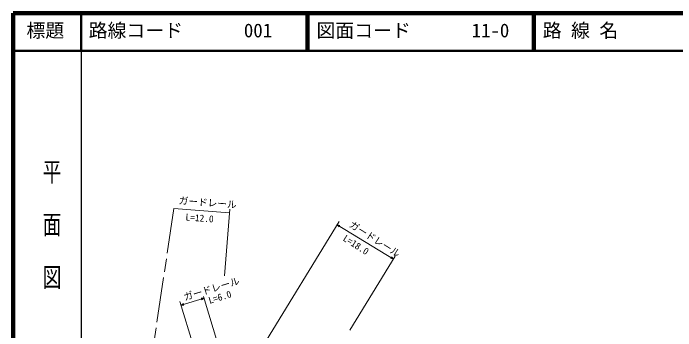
# Model space of a CAD drawing. Units: millimetres, scale not verified. Extents: x 38761 to 678769, y 20240 to 380245.
# Drawn here: x 38761 to 214389, y 295954 to 380245 of the extents above; entities that cross this region are included whole.
import ezdxf
from ezdxf.enums import TextEntityAlignment as Align

# ---------------------------------------------------------------- set-up
doc = ezdxf.new("R2010")
doc.units = ezdxf.units.MM
doc.header["$LTSCALE"] = 1000.01
doc.linetypes.add('CHAIN', pattern=[18.5, 12, -1.5, 3.5, -1.5])
for name, color, linetype, lineweight in [('M-BMK', 2, 'CHAIN', 13), ('M-STR-HTXT', 7, 'Continuous', 13), ('M-TTL', 2, 'Continuous', 140), ('M-TTL-BAND', 7, 'Continuous', 25), ('M-TTL-LINE', 7, 'Continuous', 50), ('M-TTL-TXT', 7, 'Continuous', 13)]:
    doc.layers.add(name, color=color, linetype=linetype, lineweight=lineweight)
doc.styles.add('@ＭＳ ゴシック', font='')
doc.styles.add('ＭＳ ゴシック', font='')
doc.styles.get('@ＭＳ ゴシック').set_extended_font_data('@MS Gothic')
doc.styles.get('ＭＳ ゴシック').set_extended_font_data('MS Gothic')

msp = doc.modelspace()

# ---------------------------------------------------------------- linework, layer by layer
at = {"layer": 'M-BMK'}
msp.add_line((81334, 328409), (67857, 237538), dxfattribs=at)
at = {"layer": 'M-STR-HTXT'}
for p, q in [((81334, 328409), (96127, 327217)), ((96207, 328214), (94787, 310577)), ((104544, 291349), (125149, 324971)), ((125154, 323542), (124627, 324118)), ((124627, 324118), (125378, 323908)), ((124627, 324118), (139527, 314986)), ((139982, 315727), (127976, 296139)), ((139527, 314986), (138776, 315195)), ((139001, 315561), (139527, 314986)), ((83243, 302760), (89340, 304616)), ((88560, 304603), (89340, 304616)), ((89340, 304616), (88685, 304193)), ((89204, 305061), (93877, 289711)), ((87337, 289311), (82952, 303716)), ((83243, 302760), (83899, 303183)), ((84024, 302772), (83243, 302760))]:
    msp.add_line(p, q, dxfattribs=at)
at = {"layer": 'M-TTL'}
for p, q in [((38761, 380245), (38761, 20240)), ((678769, 380245), (38761, 380245))]:
    msp.add_line(p, q, dxfattribs=at)
at = {"layer": 'M-TTL-BAND'}
msp.add_line((56761, 370245), (56761, 20240), dxfattribs=at)
at = {"layer": 'M-TTL-LINE'}
for p, q in [((56761, 380245), (56761, 370245)), ((116512, 380245), (116512, 370245)), ((117012, 380245), (117012, 370245)), ((176512, 380245), (176512, 370245)), ((177012, 380245), (177012, 370245)), ((38761, 370245), (678769, 370245))]:
    msp.add_line(p, q, dxfattribs=at)

# ---------------------------------------------------------------- texts
at = {"layer": 'M-STR-HTXT', "style": 'ＭＳ ゴシック'}
for s, rotation, p in [('ガードレール', 355.6, (82511, 329090)), ('L=12.0', 355.8, (84323, 324709)), ('ガードレール', 327.5, (127345, 323200)), ('L=18.0', 327.5, (125678, 319554)), ('ガードレール', 17.1, (84378, 303400)), ('L=6.0', 17.1, (90986, 302554))]:
    msp.add_text(s, height=1833, rotation=rotation, dxfattribs=at).set_placement(p, align=Align.BOTTOM_LEFT)
at = {"layer": 'M-TTL-BAND', "style": '@ＭＳ ゴシック', "width": 1.4}
msp.add_text('平  面  図', height=3666, rotation=270, dxfattribs=at).set_placement((46038, 341719), align=Align.BOTTOM_LEFT)
msp.add_text('平  面  図', height=3666, rotation=270, dxfattribs=at).set_placement((46038, 341719), align=Align.BOTTOM_LEFT)
at = {"layer": 'M-TTL-TXT', "style": 'ＭＳ ゴシック'}
for s, p in [('標題', (42261, 372745)), ('路線コード', (58761, 372745)), ('図面コード', (119141, 372745)), ('路 線 名', (179142, 372745)), ('001', (99903, 372745)), ('11-0', (160283, 372745))]:
    msp.add_text(s, height=3666, dxfattribs=at).set_placement(p, align=Align.BOTTOM_LEFT)

doc.saveas('drawing.dxf')
